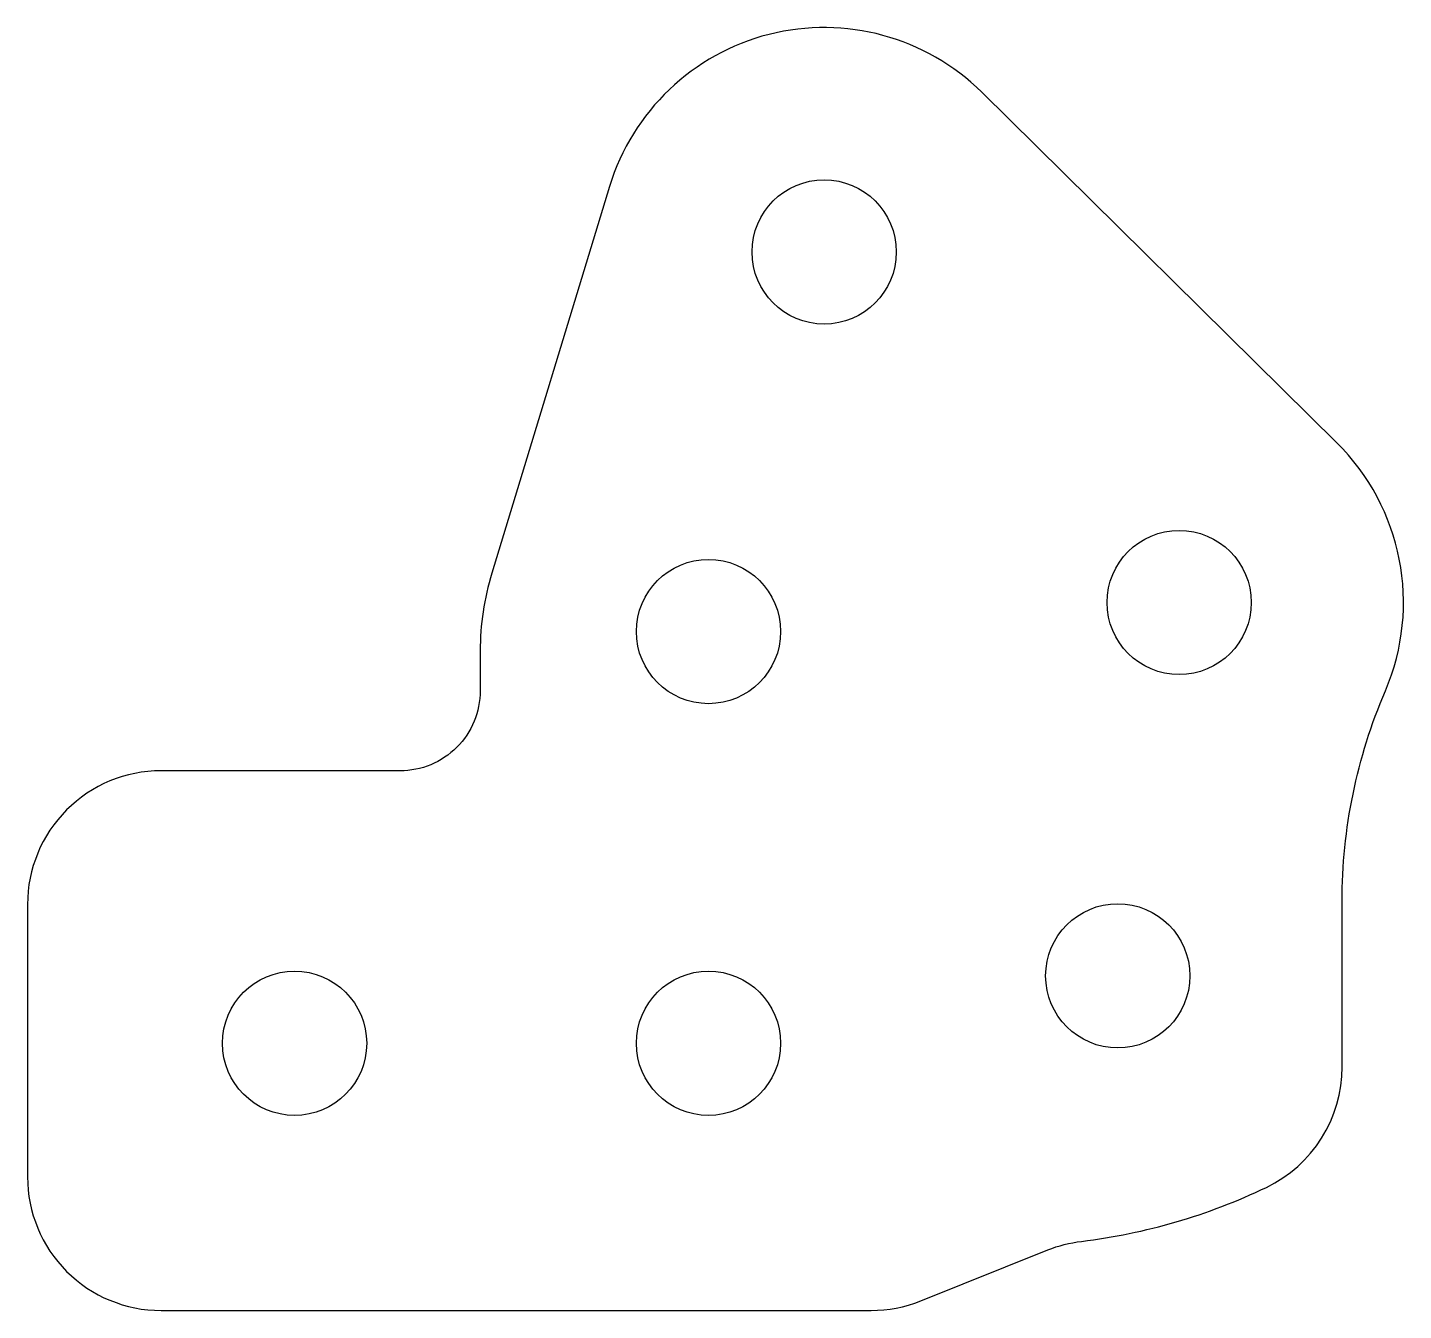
# Model space of a CAD drawing. Header units: millimetres. Extents: x 328.1 to 379.6, y -294.5 to -246.4.
import ezdxf

# ---------------------------------------------------------------- set-up
doc = ezdxf.new("R2010")
doc.units = ezdxf.units.MM
doc.layers.get('0').update_dxf_attribs({"linetype": 'CONTINUOUS'})

msp = doc.modelspace()

# ---------------------------------------------------------------- linework, layer by layer
msp.add_lwpolyline([(359.636, -294.456, 0.095533), (361.495, -294.097), (366.255, -292.191, -0.065138), (367.511, -291.869, 0.081798), (374.438, -289.847, 0.288514), (377.275, -285.339), (377.275, -279.148, -0.101616), (378.894, -271.266, 0.30852), (377.074, -261.977), (363.781, -248.857, 0.563905), (349.845, -252.387), (345.435, -266.859, 0.07409), (345, -269.774), (345, -271.256, -0.414214), (342, -274.256), (333.05, -274.256, 0.414214), (328.05, -279.256), (328.05, -289.456, 0.414214), (333.05, -294.456)], format="xyb", close=True)
for centre in [(357.88, -254.836), (371.173, -267.956), (353.55, -269.044), (368.875, -281.931), (338.05, -284.456), (353.55, -284.456)]:
    msp.add_circle(centre, 2.7)

doc.saveas('drawing.dxf')
